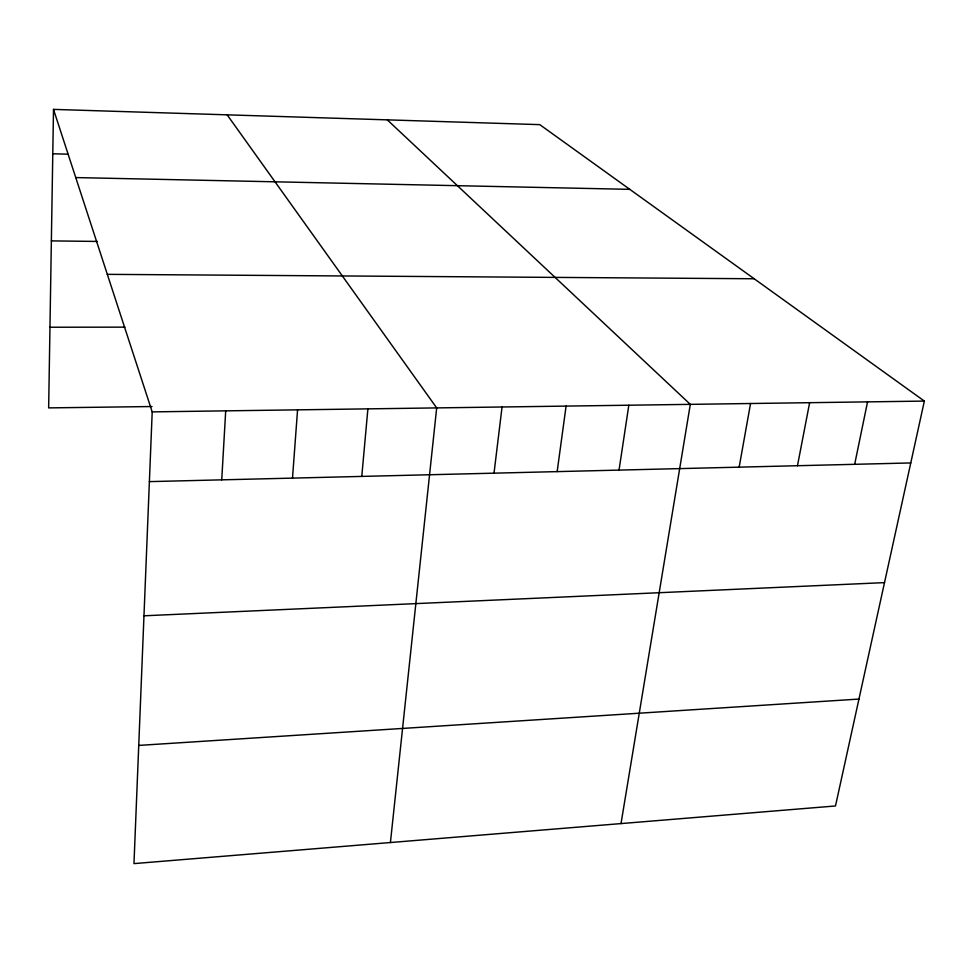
<?xml version="1.0" encoding="UTF-8"?>
<svg xmlns="http://www.w3.org/2000/svg" width="973" height="973" viewBox="0 0 973 973"><rect width="100%" height="100%" fill="white"/><g stroke="black" fill="none" stroke-linecap="round" stroke-linejoin="round"><path stroke-width="1.46" d="M53.503 109.39L152.202 411.883L133.97 863.61L835.491 805.96L924.35 401.083L539.772 124.641L53.503 109.39L48.65 407.894L152.007 406.532M221.735 479.847L225.7 410.849M292.508 478.108L297.568 409.852M361.774 476.405L367.891 408.867M390.416 842.533L436.682 407.906L227.147 114.838M494.016 473.17L502.056 406.994M557.152 471.613L566.091 406.094M619.035 470.105L628.826 405.218M621.017 823.584L690.307 404.354L387.303 119.861M739.152 467.149L750.56 403.515M797.471 465.726L809.633 402.688M854.671 464.316L867.551 401.873M138.738 745.415L858.952 699.064M143.968 615.8L884.506 582.62M149.38 481.623L910.777 462.941M152.202 411.883L924.35 401.083M49.964 327.232L124.921 327.147M107.322 274.35L754.172 278.752M51.362 240.89L97.422 241.438M75.748 177.573L629.799 189.346M52.773 153.783L67.903 154.16"/></g></svg>
